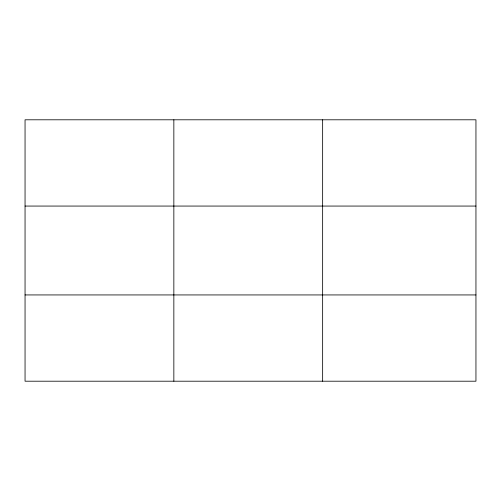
<?xml version="1.0" encoding="UTF-8"?>
<svg xmlns="http://www.w3.org/2000/svg" width="501" height="501" viewBox="0 0 501 501"><rect width="100%" height="100%" fill="white"/><g stroke="black" fill="none" stroke-linecap="round" stroke-linejoin="round"><path stroke-width="0.75" d="M173.847 381.205L173.847 119.795M322.644 381.205L322.644 119.795M475.95 294.939L475.95 381.205L25.05 381.205L25.05 119.795L475.95 119.795L475.95 294.939L25.05 294.939M25.05 206.061L475.95 206.061"/></g></svg>
